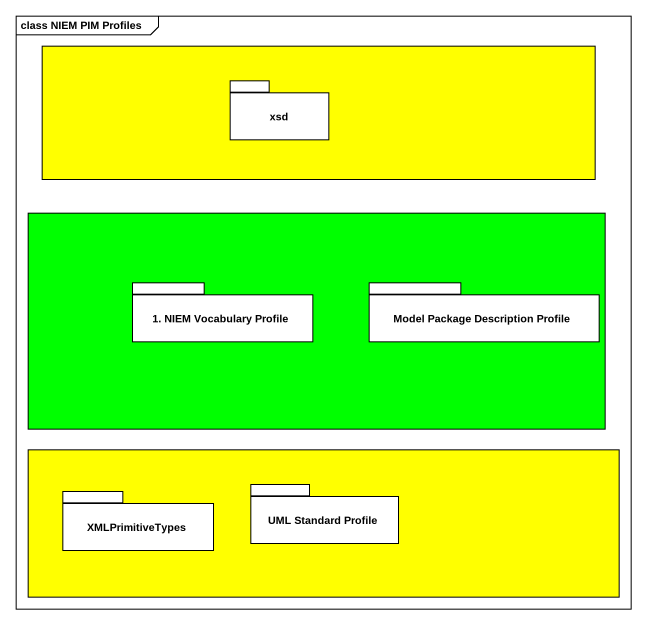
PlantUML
@startuml
mainframe class NIEM PIM Profiles
rectangle " " as rectangle1 #FFFF00 {
  package xsd {
  }
}
rectangle " " as rectangle2 #00FF00 {
  package "1. NIEM Vocabulary Profile" as p1_NIEM_Vocabulary_Profile {
  }
  package "Model Package Description Profile" as Model_Package_Description {
  }
}
rectangle " " as rectangle3 #FFFF00 {
  package XMLPrimitiveTypes {
  }
  package "UML Standard Profile" as UML_Standard_Profile {
  }
}
@enduml
